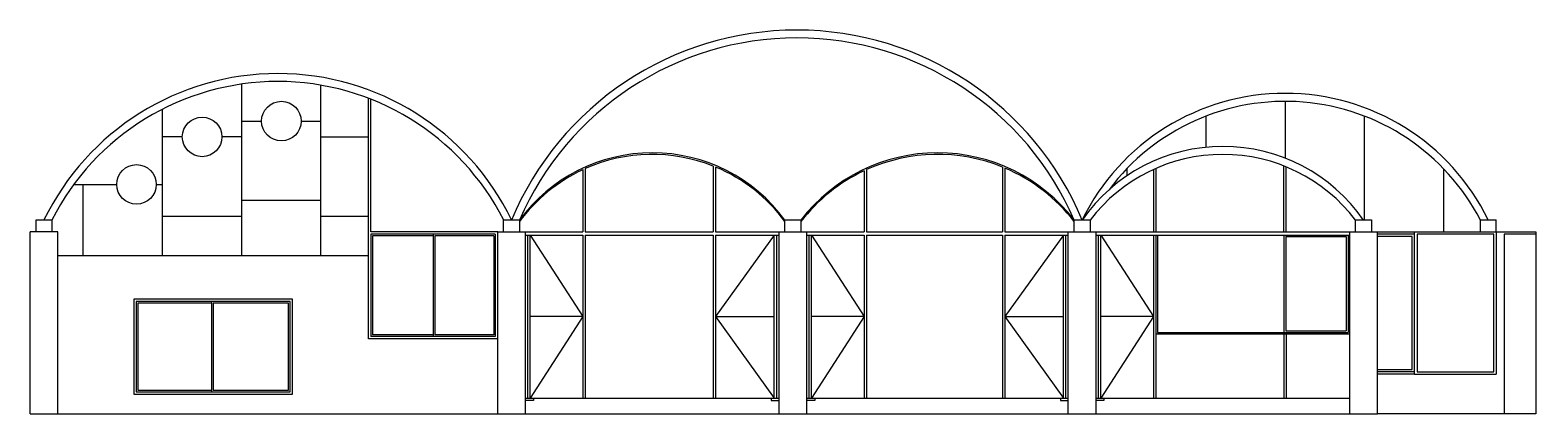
# Model space of a CAD drawing. Header units: inches. Extents: x 7.3 to 26.3, y 8.8 to 13.7.
import ezdxf

# ---------------------------------------------------------------- set-up
doc = ezdxf.new("R2010")
doc.units = ezdxf.units.IN
doc.header["$MEASUREMENT"] = 0
doc.layers.add('Infissi', color=7, linetype='Continuous')
doc.layers.add('Structure', color=7, linetype='Continuous')

msp = doc.modelspace()

# ---------------------------------------------------------------- linework, layer by layer
at = {"layer": 'Infissi'}
for p, q in [((15.876, 11.975), (15.876, 11.144)), ((23.076, 11.144), (23.076, 11.978)), ((14.231, 11.93), (14.231, 11.144)), ((14.261, 11.944), (14.261, 11.144)), ((15.906, 11.963), (15.906, 11.144)), ((17.781, 11.917), (17.781, 11.144)), ((17.811, 11.931), (17.811, 11.144)), ((19.526, 11.963), (19.526, 11.144)), ((19.556, 11.951), (19.556, 11.144)), ((21.431, 11.933), (21.431, 11.144)), ((21.461, 11.947), (21.461, 11.144)), ((23.106, 11.144), (23.106, 11.966)), ((13.126, 11.114), (11.556, 11.114)), ((11.556, 11.114), (11.556, 9.824)), ((11.576, 11.094), (11.576, 9.844)), ((12.341, 11.094), (11.576, 11.094)), ((12.341, 11.114), (12.341, 9.824)), ((12.361, 11.094), (12.361, 9.844)), ((13.106, 11.094), (12.361, 11.094)), ((13.106, 11.094), (13.106, 9.844)), ((13.126, 11.114), (13.126, 9.824)), ((13.506, 11.144), (14.231, 11.144)), ((13.506, 11.104), (14.231, 11.104)), ((13.536, 9.044), (13.536, 11.104)), ((13.566, 9.044), (13.566, 11.104)), ((13.566, 11.104), (14.231, 10.074)), ((14.231, 11.104), (14.231, 9.044)), ((14.261, 11.144), (15.876, 11.144)), ((14.261, 11.104), (14.261, 9.044)), ((14.261, 11.104), (15.876, 11.104)), ((15.876, 11.104), (15.876, 9.044)), ((15.906, 11.144), (16.706, 11.144)), ((15.906, 11.104), (16.706, 11.104)), ((15.906, 11.104), (15.906, 9.044)), ((16.646, 11.104), (15.906, 10.074)), ((16.646, 9.044), (16.646, 11.104)), ((16.676, 9.044), (16.676, 11.104)), ((17.056, 11.144), (17.781, 11.144)), ((17.056, 11.104), (17.781, 11.104)), ((17.086, 9.044), (17.086, 11.104)), ((17.116, 9.044), (17.116, 11.104)), ((17.116, 11.104), (17.781, 10.074)), ((17.781, 11.104), (17.781, 9.044)), ((17.811, 11.144), (19.526, 11.144)), ((17.811, 11.104), (19.526, 11.104)), ((17.811, 11.104), (17.811, 9.044)), ((19.526, 11.104), (19.526, 9.044)), ((19.556, 11.144), (20.356, 11.144)), ((19.556, 11.104), (20.356, 11.104)), ((20.296, 11.104), (19.556, 10.074)), ((19.556, 11.104), (19.556, 9.044)), ((20.296, 9.044), (20.296, 11.104)), ((20.326, 9.044), (20.326, 11.104)), ((20.706, 11.144), (23.906, 11.144)), ((20.706, 11.104), (23.906, 11.104)), ((20.736, 9.044), (20.736, 11.104)), ((20.766, 9.044), (20.766, 11.104)), ((20.766, 11.104), (21.431, 10.074)), ((21.431, 11.104), (21.431, 9.044)), ((21.461, 11.104), (21.461, 9.044)), ((21.481, 11.104), (21.481, 9.874)), ((23.076, 11.104), (23.076, 9.874)), ((23.101, 11.084), (23.101, 9.894)), ((23.101, 11.084), (23.861, 11.084)), ((23.861, 11.084), (23.861, 9.894)), ((23.886, 11.104), (23.886, 9.874)), ((24.726, 11.114), (24.256, 11.114)), ((24.696, 11.084), (24.256, 11.084)), ((24.696, 9.404), (24.696, 11.084)), ((24.726, 9.344), (24.726, 11.144)), ((24.756, 11.114), (24.756, 9.374)), ((25.726, 11.114), (24.756, 11.114)), ((25.726, 9.374), (25.726, 11.114)), ((25.756, 11.144), (25.756, 9.344)), ((10.566, 10.294), (8.566, 10.294)), ((8.566, 10.294), (8.566, 9.094)), ((8.596, 10.264), (8.596, 9.124)), ((10.536, 10.264), (8.596, 10.264)), ((9.546, 10.264), (9.546, 9.124)), ((10.536, 9.124), (10.536, 10.264)), ((10.566, 9.094), (10.566, 10.294)), ((8.616, 10.244), (8.616, 9.144)), ((9.546, 10.244), (8.616, 10.244)), ((9.566, 10.244), (9.566, 9.144)), ((10.516, 10.244), (9.566, 10.244)), ((10.516, 9.144), (10.516, 10.244)), ((14.231, 10.074), (13.566, 9.044)), ((14.231, 10.074), (13.566, 10.074)), ((15.906, 10.074), (16.646, 9.044)), ((15.906, 10.074), (16.646, 10.074)), ((17.781, 10.074), (17.116, 9.044)), ((17.781, 10.074), (17.116, 10.074)), ((19.556, 10.074), (20.296, 9.044)), ((19.556, 10.074), (20.296, 10.074)), ((21.431, 10.074), (20.766, 9.044)), ((21.431, 10.074), (20.766, 10.074)), ((23.101, 9.894), (23.861, 9.894)), ((13.126, 9.824), (11.556, 9.824)), ((12.341, 9.844), (11.576, 9.844)), ((13.106, 9.844), (12.361, 9.844)), ((21.461, 9.854), (23.906, 9.854)), ((21.481, 9.874), (23.886, 9.874)), ((23.076, 9.854), (23.076, 9.044)), ((23.106, 9.854), (23.106, 9.044)), ((24.256, 9.404), (24.696, 9.404)), ((24.726, 9.374), (24.256, 9.374)), ((24.726, 9.344), (24.256, 9.344)), ((24.726, 9.344), (25.756, 9.344)), ((24.756, 9.374), (25.726, 9.374)), ((8.596, 9.124), (10.536, 9.124)), ((8.616, 9.144), (9.546, 9.144)), ((9.566, 9.144), (10.516, 9.144)), ((8.566, 9.094), (10.566, 9.094)), ((13.606, 9.014), (13.506, 9.014)), ((13.606, 9.044), (13.606, 9.014)), ((16.606, 9.044), (16.606, 9.014)), ((16.606, 9.014), (16.706, 9.014)), ((17.156, 9.014), (17.056, 9.014)), ((17.156, 9.044), (17.156, 9.014)), ((20.256, 9.044), (20.256, 9.014)), ((20.256, 9.014), (20.356, 9.014)), ((20.806, 9.014), (20.706, 9.014)), ((20.806, 9.044), (20.806, 9.014))]:
    msp.add_line(p, q, dxfattribs=at)
for centre in [(10.426, 12.544), (9.426, 12.344), (8.598, 11.744)]:
    msp.add_circle(centre, 0.25, dxfattribs=at)
at = {"layer": 'Structure'}
for p, q in [((9.926, 10.844), (9.926, 13.011)), ((10.926, 10.844), (10.926, 12.997)), ((11.526, 9.794), (11.526, 12.831)), ((11.556, 11.144), (11.556, 12.82)), ((23.093, 12.794), (23.093, 12.075)), ((8.926, 10.844), (8.926, 12.693)), ((9.926, 12.544), (10.176, 12.544)), ((10.676, 12.544), (10.926, 12.544)), ((22.093, 12.607), (22.093, 12.213)), ((24.093, 11.294), (24.093, 12.607)), ((9.176, 12.344), (8.926, 12.344)), ((9.926, 12.344), (9.676, 12.344)), ((10.926, 12.344), (11.526, 12.344)), ((21.093, 11.941), (21.093, 11.851)), ((25.093, 11.144), (25.093, 11.941)), ((7.808, 11.744), (8.348, 11.744)), ((7.926, 10.844), (7.926, 11.744)), ((8.848, 11.744), (8.926, 11.744)), ((9.926, 11.544), (10.926, 11.544)), ((7.331, 11.144), (7.331, 11.294)), ((7.331, 11.294), (7.531, 11.294)), ((7.531, 11.294), (7.531, 11.144)), ((8.926, 11.344), (9.926, 11.344)), ((10.926, 11.344), (11.526, 11.344)), ((13.231, 11.144), (13.231, 11.294)), ((13.231, 11.294), (13.431, 11.294)), ((13.431, 11.294), (13.431, 11.144)), ((16.781, 11.144), (16.781, 11.294)), ((16.781, 11.294), (16.981, 11.294)), ((16.981, 11.294), (16.981, 11.144)), ((20.431, 11.144), (20.431, 11.294)), ((20.431, 11.294), (20.631, 11.294)), ((20.631, 11.294), (20.631, 11.144)), ((23.981, 11.144), (23.981, 11.294)), ((23.981, 11.294), (24.181, 11.294)), ((24.181, 11.294), (24.181, 11.144)), ((25.556, 11.144), (25.556, 11.294)), ((25.556, 11.294), (25.756, 11.294)), ((25.756, 11.144), (25.756, 11.294)), ((7.256, 8.844), (7.256, 11.144)), ((7.606, 11.144), (7.256, 11.144)), ((7.606, 8.844), (7.606, 11.144)), ((13.156, 11.144), (11.556, 11.144)), ((13.156, 8.844), (13.156, 11.144)), ((13.156, 11.144), (13.506, 11.144)), ((13.506, 8.844), (13.506, 11.144)), ((16.706, 8.844), (16.706, 11.144)), ((16.706, 11.144), (17.056, 11.144)), ((17.056, 8.844), (17.056, 11.144)), ((20.356, 8.844), (20.356, 11.144)), ((20.356, 11.144), (20.706, 11.144)), ((20.706, 8.844), (20.706, 11.144)), ((23.906, 11.144), (23.906, 8.844)), ((23.906, 11.144), (24.256, 11.144)), ((24.256, 8.844), (24.256, 11.144)), ((24.256, 11.144), (26.256, 11.144)), ((25.856, 11.114), (25.856, 8.844)), ((26.256, 11.114), (25.856, 11.114)), ((26.256, 11.144), (26.256, 8.844)), ((7.606, 10.844), (11.526, 10.844)), ((13.156, 9.794), (11.526, 9.794)), ((13.506, 9.044), (16.706, 9.044)), ((17.056, 9.044), (20.356, 9.044)), ((20.706, 9.044), (23.906, 9.044)), ((7.256, 8.844), (24.256, 8.844)), ((26.256, 8.844), (24.256, 8.844))]:
    msp.add_line(p, q, dxfattribs=at)
for centre, radius, start, end in [((16.931, 9.794), 3.9, 22.6128, 157.3872), ((16.931, 9.781), 3.813, 23.3712, 156.6288), ((10.381, 9.867), 3.277, 25.8148, 154.1852), ((10.381, 9.848), 3.196, 26.8972, 153.1028), ((23.093, 10.042), 2.852, 26.0395, 153.9605), ((23.093, 10.022), 2.771, 27.3057, 143.3283), ((22.306, 10.065), 2.159, 34.696, 145.304), ((15.106, 10.068), 2.075, 36.1878, 143.8122), ((15.106, 10.048), 2.075, 68.2215, 114.0264), ((18.706, 9.968), 2.175, 37.5361, 142.4639), ((18.706, 9.948), 2.175, 67.8553, 114.2944), ((22.306, 10.018), 2.105, 37.2811, 142.7189), ((15.106, 10.048), 2.075, 114.9364, 143.8122), ((15.106, 10.048), 2.075, 36.1878, 67.3268), ((18.706, 9.948), 2.175, 115.1643, 142.4639), ((18.706, 9.948), 2.175, 37.5361, 66.9995)]:
    msp.add_arc(centre, radius, start, end, dxfattribs=at)

doc.saveas('drawing.dxf')
